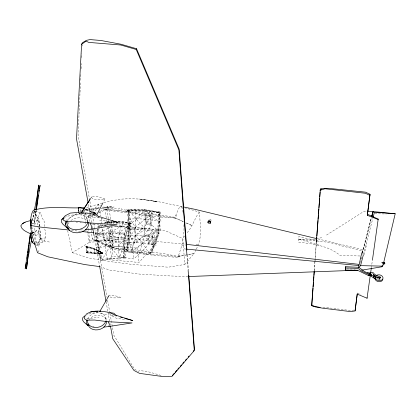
<?xml version="1.0" encoding="UTF-8"?>
<svg xmlns="http://www.w3.org/2000/svg" width="416" height="416" viewBox="0 0 416 416"><rect width="100%" height="100%" fill="white"/><g stroke="black" fill="none" stroke-linecap="round" stroke-linejoin="round"><path stroke-width="0.31" stroke-dasharray="2.08 1.56" d="M89.622 214.386L88.348 215.852L88.457 217.781L92.456 215.894M39.395 226.112L38.922 220.246L37.965 217.786L36.629 216.606L34.814 210.948M39.229 226.502L38.787 220.568L37.892 218.202L36.598 217.136L35.495 213.018L34.481 210.85M127.41 235.971L135.21 235.565L142.693 243.022L149.692 254.582C154.289 247.14 154.3 237.489 160.176 230.75L159.38 211.656L160.872 212.42L144.643 209.94L126.63 211.151L128.814 219.263L130.333 228.285L128.892 231.202L127.41 235.971L128.107 242.809L125.83 249.402L126.87 249.595L127.618 250.936L139.547 252.507L148.793 254.483L149.224 253.666L150.831 252.632L152.074 252.819L157.05 238.02L158.246 233.272L158.751 230.573L158.106 211.463L160.883 213.288L159.526 213.112C149.157 210.382 138.304 211.328 127.889 209.586L128.814 219.263L129.085 228.368L128.107 242.809L126.87 249.595L127.322 251.836C130.915 238.051 130.863 223.543 129.204 209.482L144.524 209.362C146.016 223.85 144.934 238.857 139.547 252.507L139.209 253.365M44.678 226.574L44.278 221.785L43.519 219.575L42.318 218.728L40.487 212.94L35.079 211.058M39.572 226.465L39.317 222.269L38.646 220.636A7.701 2.59 -83.2 0 0 34.46 226.632M117.889 221.879L130.437 223.189C124.072 232.721 124.233 244.847 124.462 255.871L123.542 257.546L119.6 259.09L119.413 258.003C118.102 246.048 116.787 232.476 123.796 221.915L124.041 221.837M317.975 238.919L362.762 249.694L362.149 253.802M359.897 255.975L340.132 255.445C328.593 245.716 312.811 243.88 298.418 242.117L298.709 236.626L315.442 240.375M80.475 82.888L78.068 135.257L89.471 198.957M80.595 80.304L80.922 73.19M81.13 68.666L81.37 63.492M81.635 57.673L81.817 53.794M82.17 46.036L82.233 44.746M36.572 230.542L35.584 231.696C35.256 236.6 35.428 242.247 38.574 246.256L39.536 245.076C39.884 240.178 39.671 234.572 36.572 230.542L31.595 233.194M131.466 252.418L134.28 242.601L135.21 235.565L143.993 235.96L153.795 244.774C145.335 243.162 136.724 242.2 128.107 242.809L127.618 250.936L131.466 252.418L139.547 252.507L149.224 253.666L153.795 244.774L156.146 245.123L157.05 238.02L159.656 233.449L158.246 233.272L157.279 231.878L144.737 229.902L135.699 229.528L130.25 229.871L128.892 231.202L127.561 231.343L129.085 228.368L127.384 219.367C138.185 218.046 149.032 219.263 159.666 221.354L161.018 221.53L159.526 213.112L158.241 212.046L144.524 209.362M31.84 226.866L33.114 233.745L36.052 242.694L36.946 243.251C42.193 240.204 40.295 232.632 39.208 227.796M38.459 243.142C41.974 238.93 40.472 232.705 39.374 227.833M97.843 229.076C95.831 235.191 97.64 241.571 96.736 247.827L99.039 247.567C107.385 246.158 115.918 245.606 124.285 247.13L123.692 258.69L124.462 255.871L125.502 255.71L124.285 247.13L126.152 240.313L125.57 235.94L124.686 233.225L126.672 227.235L129.438 222.872L123.796 221.915L118.139 221.686M36.946 243.251L42.64 242.284L44.424 240.952C46.514 237.037 45.692 232.471 44.626 228.389M314.231 270.722L314.943 261.019M314.99 260.374L316.129 244.894M314.314 270.795L314.933 262.387M314.98 261.742L316.217 244.956M151.897 200.871L140.998 199.254L157.607 201.583L151.897 200.871C141.664 198.791 131.232 198.297 120.853 199.202L109.959 201.011L98.556 204.126L98.4 205.977L98.816 207.766M108.326 218.665L106.886 209.971L107.208 206.762L112.367 206.461L101.582 207.527M32.453 223.47L34.242 223.756L35.698 210.917M360.485 261.102L359.84 263.775M361.894 255.388L362.138 253.458M362.222 252.814L371.259 217.734M36.161 210.319L34.242 223.756M371.311 267.92L372.388 260.281M36.27 210.335L34.325 223.688L31.944 223.309M100.558 260.416C101.124 250.047 95.628 239.335 99.024 228.904M39.536 227.625L38.241 233.033A7.701 2.59 -83.2 0 1 35.22 234.848A7.701 2.59 -83.2 0 1 34.31 227.838M196.024 249.595L194.074 253.521L178.116 256.464C182.166 246.293 184.548 235.336 183.919 224.354M34.081 211.318L32.562 219.565L34.185 211.328M31.912 238.384L32.146 237.12M32.734 233.964L33.082 232.071L31.299 231.79M31.788 238.472L32.027 237.214M32.755 233.444L33.082 232.071L32.812 233.319M32.495 220.792L34.549 211.364M31.71 238.311L31.985 237.063M88.468 228.358L89.69 240.999L89.388 242.346L72.28 252.59L67.678 230.724M126.381 251.701L126.87 249.595L125.341 251.555M361.624 253.365L362.762 249.694M196.305 249.038C202.68 237.801 200.268 224.323 199.228 212.072L185.245 207.932M362.456 253.49L371.446 218M362.31 252.574L371.384 217.776M363.48 254.368L372.814 218.442M363.974 254.831L366.876 243.568M153.098 244.296L154.84 237.999L154.258 232.762L151.71 232.081L148.101 235.856L148.975 243.188L153.098 244.296L151.71 232.081M150.831 224.567L152.625 218.197L152.012 212.727L149.412 212.051L145.699 215.779L146.619 223.46L150.831 224.567L149.412 212.051M112.206 225.95C108.43 236.408 110.022 247.863 111.805 258.549L112.024 259.641M199.228 212.072C194.454 218.785 192.405 227.256 186.524 233.402M99.289 227.703L96.845 233.943L95.462 234.042C100.37 241.056 96.668 250.156 99.757 257.889L100.968 257.748L102.383 259.215L102.695 260.26L111.805 258.549L123.542 257.546C123.427 246.158 121.202 231.78 131.56 223.85L123.562 222.321L117.738 222.139M104.957 198.978L97.183 196.394L92.456 196.227L91.364 197.496C94.572 201.516 100.625 199.28 104.957 198.978L103.184 202.4M207.626 222.305L208.198 221.187L209.248 221.062L210.335 221.582L210.818 222.44L210.647 222.867L210.236 223.553L209.186 223.683L208.104 223.158L207.626 222.305L208.198 221.187M210.236 223.553L210.818 222.44M208.104 223.158L208.276 222.737L207.792 221.884M208.026 221.608L209.076 221.484L209.248 221.062M209.186 223.683L209.357 223.262L210.408 223.132M210.647 222.867L210.163 222.004L210.335 221.582M209.383 223.002L210.101 221.25L210.985 221.146L211.323 220.558L210.922 219.835L210.012 219.404L209.128 219.508L208.068 221.842L208.473 222.565L209.383 223.002L210.262 222.898L211.323 220.558M208.068 221.842L209.128 219.508M208.473 222.565L209.191 220.813L208.79 220.09M208.406 221.255L209.295 221.156L210.012 219.404M210.262 222.898L210.985 221.146M210.605 222.316L210.2 221.593L210.922 219.835M95.462 234.042L97.614 228.987M154.258 232.762L152.256 236.964L148.101 235.856M152.012 212.727L149.947 216.887L145.699 215.779M109.034 295.532L107.505 298.204L108.774 296C111.878 299.14 117.005 297.502 120.931 297.528L114.031 295.407L109.793 295.126L109.034 295.532L107.77 297.721M98.405 227.308L99.98 224.536M99.918 226.59L101.499 223.818M148.975 243.188L152.313 237.318L154.84 237.999M146.619 223.46L150.041 217.521L152.625 218.197M379.543 279.968L380.037 279.12L379.959 279.646L376.62 278.403M113.516 223.714L114.499 222.04L121.264 226.221L129.262 227.718L125.892 233.438L126.849 236.236L125.57 235.94C118.368 228.852 106.782 233.152 97.963 233.719L96.845 233.943L98.004 235.128C107.156 239.736 116.516 238.503 126.152 240.313M110.011 246.194L101.826 260.312C98.452 252.621 98.363 244.088 95.42 236.356L96.803 236.246L98.004 235.128L110.365 233.501L119.205 233.735L124.478 234.629L124.862 240.11L123.172 246.984L119.413 258.003L110.011 246.194L118.576 239.132L110.365 233.501L97.963 233.719L111.067 226.574M90.922 197.907L91.629 196.83M153.644 245.216L151.034 249.028L138.991 262.444L107.38 259.6L104.941 245.315L110.854 241.712L131.908 244.644L144.57 235.804L147.508 234.65L152.584 235.971L153.644 245.216L148.616 243.896L145.995 247.312L133.905 258.95L113.188 256.012L107.38 259.6M118.326 222.992L129.09 224.448L142.08 215.644L145.09 214.531L150.285 215.852L151.388 225.529L148.72 229.398L136.375 242.928L104.052 240.11L101.499 225.15L102.601 224.494M37.809 252.242L39.478 249.938M72.28 252.59L89.263 258.154L113.157 262.033L132.309 264.436L168.241 267.192L184.839 264.441L182.764 238.566L184.647 235.986M85.998 246.204L94.385 248.737L102.882 253.1L94.864 253.126L87.818 251.113L86.544 252.148L86.679 252.673L87.818 251.113L87.433 247.385L85.966 246.038L86.715 252.923L94.942 253.396L102.882 253.1L94.344 248.508L85.966 246.038L86.58 250.754M145.09 214.531L146.255 224.208L143.572 227.687L131.18 239.429L110.006 236.506L104.052 240.11M98.467 227.412L100.74 224.718M118.274 246.34L123.698 239.928L119.205 233.735L110.469 232.055C117.364 229.086 124.114 222.908 132.023 223.361M184.839 264.441L194.074 253.521L178.324 256.448L161.616 253.204L146.526 252.101L143.879 250.77L113.251 247.796L109.663 226.746M90.048 213.897L98.556 204.126L100.433 205.452M97.568 227.1L100.298 223.985M160.176 230.75L157.638 230.287L144.737 229.902L135.21 235.565L135.829 227.926L135.772 218.743L144.69 210.813L158.423 221.161L157.638 230.287L154.835 244.936L150.831 252.632L151.003 254.748M90.277 214.906L88.343 216.564L91.858 214.999M92.206 213.247L100.422 206.196M104.941 245.315L137.072 248.139L149.677 237.52L152.584 235.971M113.745 226.19L134.368 227.947L147.295 217.355L150.285 215.852M142.693 243.022L131.789 251.56L129.246 242.767L128.736 235.898L130.25 229.871L135.829 227.926L144.94 228.29L157.638 230.287L145.148 219.081M65.577 220.73L77.308 213.138M79.976 211.411L81.578 210.376M326.56 235.045L362.258 212.415L364.572 211.281L367.484 211.12M104.806 223.179L107.562 221.536L115.794 222.648M32.126 233.371L35.584 231.696M98.738 212.93L106.74 209.16L146.91 213.782L175.344 218.27L176.42 215.311L174.455 217.23L147.384 212.95L147.373 211.26L146.073 211.073L144.388 212.139L126.038 210.137L121.69 209.508L120.91 208.135L119.824 207.979L118.466 209.04L107.104 208.203L102.596 206.445M106.886 209.971L104.863 209.305L107.162 210.111L120.448 212.051L136.625 213.866L139.287 214.49L140.036 214.157L128.118 211.817L104.863 209.305L106.569 219.44M94.791 213.689L96.548 212.909M100.069 211.338L107.104 208.203M80.475 213.481L78.941 214.058L70.309 215.379L64.88 217.183M103.548 226.117L107.198 224.76M110.24 223.626L114.499 222.04L107.068 223.054M85.509 315.25L90.308 313.508L97.978 312.25M86.663 207.605L98.556 204.126M316.248 239.112L321.786 237.531M315.63 239.283L308.63 239.704L298.6 239.148L319.478 245.263M137.857 371.311L140.327 370.625L147.852 371.665L161.361 375.502M40.487 212.94L39.634 213.153C37.331 216.939 37.04 221.64 37.809 225.904M353.969 310.04L350.932 310.565L321.5 306.998M105.908 223.09L112.216 222.05M92.654 215.805C88.982 216.533 84.297 217.272 81.312 214.432M86.2 247.562L87.433 247.385L86.013 246.49L94.406 248.908L102.882 253.1L94.884 253.245L86.611 252.71L86.544 252.148M104.255 223.059L111.836 221.998M104.208 223.075L111.639 222.056M93.361 213.387L95.883 213.065L85.28 208.993M86.824 318.739L99.07 317.33M127.764 228.53L135.829 227.926L130.099 219.164L128.081 211.037L126.552 210.283C137.207 208.931 147.945 209.851 158.257 212.914L159.666 221.354L158.751 230.573L157.279 231.878L143.993 235.96L158.376 238.202M110.188 313.82C106.865 314.33 102.835 314.772 100.069 312.442L99.793 311.49M84.557 210.127L98.66 208.64M101.223 208.369L114.041 207.012L101.338 208.276M95.758 240.734L109.954 238.935L99.039 247.567L102.383 259.215L111.805 258.549L119.6 259.09M84.448 209.217L99.044 207.776M98.8 208.53L84.193 209.981L86.076 215.535L87.417 221.432M93.34 213.283L95.883 213.065L84.755 209.206M40.222 238.41L45.552 237.942M181.787 245.851L185.65 245.549M195.962 244.748L198.536 244.551M93.33 213.205L95.883 213.065L84.781 209.409M32.687 220.34L37.71 220.074M89.69 240.999L117.53 239.73L89.388 242.346L87.121 230.287M188.037 276.552L170.846 275.98L139.875 274.128L109.34 270.041L100.625 266.854M126.844 242.85L128.107 242.809M86.206 247.515L94.531 249.642L102.882 253.1L94.832 252.85L94.916 253.219L102.882 253.1L94.364 248.617M80.304 229.902L83.424 229.923M374.858 213.736L386.277 213.985M121.264 226.221L114.795 226.028L126.901 226.424L164.564 230.417L182.764 238.566M90.704 212.904L95.883 213.065L84.812 209.508M87.62 213.782L79.019 213.507L87.064 214.089M117.972 221.733L123.796 221.915L131.799 223.449L130.198 223.59L126.672 227.235L119.376 232.305L127.15 233.761M371.764 273.567L372.991 273.603M346.549 268.845L355.311 269.168M80.22 213.2L87.589 213.533M154.705 201.334L153.057 201.042L158.096 201.635L182.608 206.773M86.58 252.538L94.864 253.126L94.832 252.85M86.611 252.71L86.58 252.32L102.882 253.1L94.531 249.673L94.401 248.929M84.994 212.597L86.85 212.748M101.499 225.15L107.942 225.701M93.475 217.277L99.403 217.792M184.168 244.072L167.575 242.632L103.464 235.622L94.51 232.955M184.018 248.882L185.952 249.07M298.6 239.148C312.676 241.394 327.657 240.531 341.125 245.752L362.466 250.89M80.678 231.405L70.424 230.173M99.663 220.314L111.561 221.655M93.257 224.115L107.188 225.727M76.227 222.076L77.48 222.238M79.986 222.555L81.24 222.711M124.285 247.13L125.523 247.291M116.802 316.066L110.942 315.255L116.412 318.287L126.459 319.701M154.44 201.219L156.12 201.464L155.459 201.365M139.448 199.02L141.346 199.306M92.856 326.404L94.104 326.607M87.417 247.239L94.344 248.508M113.49 248.04L107.552 244.904L92.336 238.779L113.49 248.04L124.634 250.151L125.923 249.096L126.968 249.288C129.428 236.605 129.397 223.548 127.936 210.751C138.039 209.399 148.2 210.72 158.158 212.555L159.422 212.753C160.274 226.356 157.872 240.396 150.956 252.278L152.199 252.46L152.23 254.15L177.934 256.552L179.8 254.571L178.75 257.561L151.778 255.029L131.43 252.647L124.207 251.602L113.199 249.044L92.347 238.919L91.088 230.038M49.353 242.029L43.852 240.848L40.425 239.06M316.061 240.516L319.779 241.348M139.287 214.49L157.758 216.824L174.975 217.932L183.57 221.796M143.879 250.77L144.83 252.294C133.458 251.436 121.914 250.468 111.036 246.906L107.526 225.144M182.811 207.21L180.404 206.549L178.729 208.504L174.736 217.703L183.451 221.681M101.228 218.156L103.069 218.624M146.255 224.208L151.388 225.529M33.145 234.494L36.176 235.383M126.438 209.695L129.392 210.933L135.772 218.743L144.94 228.29L135.699 229.528L129.938 235.841L134.28 242.601M377.744 279.375L378.945 279.77M185.864 222.825L192.171 225.654L185.775 222.742M95.93 216.024L97.089 216.544M97.672 216.804L99.414 217.584M34.07 242.627L39.536 245.076M209.191 220.813L210.101 221.25M209.076 221.484L210.163 222.004M209.295 221.156L210.2 221.593M208.276 222.737L209.357 223.262M357.349 293.004L360.786 294.705M312.395 304.736L313.508 305.334M35.74 244.691L38.574 246.256M112.169 247.172L113.251 247.796M107.208 206.762L107.994 207.256L108.924 209.44L110.874 219.185M136.365 370.302L134.368 368.961L113.896 335.306L111.727 323.201M107.552 244.904L104.541 239.309L103.152 233.47L102.497 228.457M125.653 258.502L124.462 255.871L124.623 258.606M42.64 242.284L39.187 233.792L37.913 226.512M181.594 206.851L182.754 210.153L183.05 212.503M88.348 215.852L89.747 222.284M99.674 211.354L100.963 216.221M86.58 252.32L86.715 252.923M134.976 209.035L135.772 218.743M83.299 209.976L85.446 221.4M85.566 222.035L85.925 223.938M87.599 219.476L87.942 221.307M105.768 317.502L106.215 319.914M88.41 204.438L89.913 212.716M90.028 213.351L91.645 222.269M91.759 222.908L92.685 227.999M94.188 236.283L99.382 264.935M106.08 301.86L107.812 311.412M107.926 312.047L109.892 322.868M110.006 323.508L110.349 325.416M89.929 201.505L91.983 212.966M92.44 215.514L93.694 222.524M93.808 223.158L94.609 227.62M94.723 228.254L107.162 297.71M107.614 300.258L109.897 313.004M110.011 313.638L111.613 322.561M106.673 220.074L107.422 224.51M108.425 219.289L109.148 223.636M107.562 221.536L107.864 223.402M108.477 227.146L110.006 236.506M110.854 241.712L113.188 256.012M129.09 224.448L131.18 239.429M131.908 244.644L133.905 258.95M134.368 227.947L136.375 242.928M137.072 248.139L138.991 262.444M94.531 249.673L94.916 253.219M111.192 221.021L111.509 223.48M111.831 225.935L112.658 232.84L112.986 247.645M147.508 234.65L148.616 243.896M101.364 218.202L102.175 225.95M80.106 209.383L80.283 211.349M187.221 254.628L188.406 270.156M186.935 254.836L188.079 269.719M78.993 213.143L79.056 213.694M86.658 251.971L86.679 252.673M88.769 320.31A9.376 7.238 -12.4 0 1 98.784 315.24A9.376 7.238 -12.4 0 1 106.491 321.131M87.802 318.952A9.407 7.244 -12.3 0 1 99.242 312.905A9.407 7.244 -12.3 0 1 105.763 321.287M68.037 224.099A10.535 7.384 -10.6 0 1 69.363 221.967M70.855 220.563A10.535 7.384 -10.6 0 1 87.682 221.536M67.402 221.052A10.572 7.384 -10.5 0 1 79.492 214.755A10.572 7.384 -10.5 0 1 87.864 222.04"/><path stroke-width="0.62" d="M384.722 262.74L383.75 262.465L384.379 262.756M186.878 250.094L179.161 149.089L136.531 48.719L121.066 44.247L100.854 40.472L90.048 39.588L86.44 40.342L82.321 42.806L81.604 44.309L76.513 138.84L88.067 202.524M31.595 233.194L30.971 233.932C30.763 237.671 30.815 243.048 35.173 244.379M30.997 235.321L31.309 239.294L32.588 242.434M314.184 271.367L311.662 305.64L315.671 307.008L322.634 308.168L350.818 311.641L355.077 310.913L357.24 294.096L367.052 298.225L370.323 274.919M316.176 244.249L320.336 189.051L325.047 188.292L333.133 188.817L365.513 192.161L370.022 194.262L367.349 215.348L378.165 219.492L378.201 219.092L367.458 214.24L370.022 194.262M311.886 303.789L313.024 288.262M313.123 286.967L313.456 282.438M313.55 281.148L313.882 276.619M313.981 275.324L314.267 271.445M316.451 241.743L316.784 237.245M316.878 235.96L318.016 220.537M318.11 219.253L318.443 214.755M318.536 213.47L318.869 208.972M318.963 207.683L319.675 198.047M319.769 196.763L320.096 192.265M320.195 190.98L320.336 189.051L321.584 189.077M367.052 298.225L367.089 297.83M367.349 215.348L367.458 214.24M85.296 229.939L91.146 229.206L91.458 226.054L90.002 222.971L74.818 221.151L66.03 221.624L63.388 220.178L64.1 217.698M355.077 310.913L357.266 293.628M27.695 261.092L26.447 268.97L30.545 232.445L25.178 268.642L26.4 262.584M375.372 278.486L374.234 277.904L373.272 276.765L374.426 276.666L379.782 278.455L380.354 277.087L375.471 274.908L374.317 275.049L373.542 274.659L374.156 273.426L373.121 272.693L371.29 272.527L370.412 273.156C365.602 273.582 362.398 269.589 358.686 267.316L345.524 266.692L345.41 270.02L357.848 270.395L368.898 275.761L369.429 275.137L369.59 273.988L371.077 274.456L370.9 276.078L375.289 279.063M345.41 270.02L345.524 266.692M35.844 209.633L38.735 185.016L37.476 192.91M27.108 258.237L27.279 256.974M27.451 255.71L27.622 254.446M27.877 252.548L28.049 251.285M28.22 250.021L28.48 248.128M28.652 246.865L28.907 244.967M29.078 243.703L30.446 233.594M36.426 208.411L37.476 200.772M37.653 199.503L37.913 197.59M38.09 196.321L38.267 195.047M368.898 275.761L369.06 274.612L369.59 273.988M358.452 267.649L361.624 253.365M370.552 273.411L371.275 268.32M372.44 260.036L378.201 219.092M370.9 276.078L371.077 274.456M103.771 327.111L108.982 326.482L109.33 324.074L108.108 321.74L94.598 320.029L86.731 320.164L84.349 318.724L84.952 316.384M311.834 304.434L311.662 305.64L320.19 307.486M36.364 209.695L40.082 185.286L39.364 188.911M379.782 278.455L380.354 277.087M361.821 270.15L381.81 266.791L381.914 266.126L382.819 265.782L383.23 263.973L382.6 263.266L383.396 263.229M66.03 221.624L65.52 224.916L67.423 228.264L68.64 228.478M383.453 264.009L383.531 263.255M78.744 212.41L70.439 213.049L65.234 215.732L61.766 219.632L61.334 221.931L62.837 224.11L67.423 228.264M34.429 210.059L37.731 192.941M27.425 261.087L31.543 239.725M86.731 320.164L86.211 322.837L87.87 325.577L89.118 325.785M38.886 191.324L39.125 190.117M383.562 263.26L383.744 262.314L382.84 262.283M361.078 258.762L361.327 257.65M31.985 219.721C28.512 230.745 34.648 242.221 37.476 252.704L47.84 256.802L84.796 264.576L100.043 266.64M371.712 216.528L373.032 211.869L374.582 211.734L395.2 213.751L383.744 262.314M371.764 216.757L372.393 214.266M358.795 267.53L360.568 265.632L363.319 254.992M373.136 217.209L374.421 212.295L395.2 213.751M371.592 216.481L373.131 211.614L367.484 211.12M383.474 263.853L383.23 263.973M372.549 213.642L373.131 211.614M65.494 224.297L66.394 221.265M84.037 208.681L78.442 207.277L78.64 210.512M383.75 262.465L384.904 263.172M186.883 254.192L178.885 149.952L136.219 49.478L136.531 48.719M87.318 213.054L96.699 214.958L102.892 202.972M99.793 311.49L107.489 298.215M81.047 213.028L90.574 198.448M81.333 212.763L89.981 199.602M30.82 220.553C27.186 221.478 22.677 222.16 20.8 225.857C21.861 230.209 26.572 231.738 30.118 233.61M371.082 274.784L373.355 276.203L374.514 276.068L375.471 274.908M373.355 276.203L374.317 275.049M172.276 375.58L174.372 373.142M175.209 372.164L176.888 370.214M177.726 369.236L178.984 367.775M180.237 366.309L181.496 364.848M182.754 363.381L184.012 361.915M185.266 360.454L186.524 358.987M188.204 357.037L189.041 356.06M193.232 351.182L194.485 349.716L188.802 275.33M381.81 266.791L382.819 265.782M85.509 315.25L82.779 317.642L82.441 319.888L83.819 322.031L87.87 325.577M61.766 219.632L63.544 218.234M81.604 44.309L86.065 41.132L88.728 42.401L120.739 45.001L136.219 49.478M22.422 223.668L25.158 222.144M85.904 314.361C94.219 308.682 104.697 311.839 113.823 313.206L116.376 315.661M384.779 263.843L383.448 263.89M30.971 233.932L32.126 233.371M384.514 263.9L384.81 263.775M367.401 272.932L370.412 273.156M320.148 190.284L324.974 188.765L365.399 193.258L369.918 195.374M99.876 311.412L100.682 311.22M91.146 229.206L116.984 224.749L90.002 222.971M108.982 326.482L132.023 322.925L108.108 321.74M90.506 311.834L97.895 311.246M188.687 276.526L357.521 270.197M84.76 207.626C67.72 208.858 49.92 205.364 33.363 210.246C30.456 214.755 30.69 220.329 30.638 225.482L40.711 227.12L69.779 230.095M81.931 212.633L84.172 212.685M360.568 265.632L381.914 266.126M345.644 267.914L358.093 268.424L361.967 271.378L369.06 274.612M78.806 212.092L81.9 212.342M186.597 249.132L358.753 265.517M381.659 262.46L383.672 262.564M81.942 231.535L93.912 232.773M116.568 222.222L117.822 222.362L99.018 216.564M186.103 244.296L358.972 264.373M131.482 320.408L132.74 320.58L115.882 315.24M183.227 206.903L194.964 209.331L316.711 238.618M112.289 220.958L117.822 222.362M120.479 317.112L122.32 317.632M124.769 318.323L132.74 320.58M374.514 276.068L379.86 277.94M369.429 275.137L370.89 275.746M93.023 214.718L95.347 215.764M110.521 312.91L115.086 315.208M96.699 214.958L99.055 217.022M373.797 274.628L373.916 275.075M78.442 207.277L78.504 208.967M92.799 228.639L94.073 235.643M99.497 265.569L105.966 301.226M110.469 326.05L112.778 338.785L133.936 370.427L139.537 373.37L161.772 376.412L172.089 376.324L194.282 350.548L188.126 270.364M78.603 210.324L78.822 212.092M30.862 222.929L30.748 219.232L31.039 228.92M382.85 279.23A3.926 2.896 9 0 1 378.035 281.544A3.926 2.896 9 0 1 375.378 277.347M376.277 275.517A3.931 2.896 9 0 1 382.507 276.52A3.931 2.896 9 0 1 379.995 280.623A3.931 2.896 9 0 1 375.211 277.259M106.491 321.131A9.376 7.238 -12.4 0 1 98.004 329.794A9.376 7.238 -12.4 0 1 87.979 323.929M105.763 321.287A9.407 7.244 -12.3 0 1 95.072 327.506A9.407 7.244 -12.3 0 1 87.5 320.216M88.166 222.529A10.535 7.384 -10.6 0 1 79.643 232.508A10.535 7.384 -10.6 0 1 67.616 226.72M87.864 222.04A10.572 7.384 -10.5 0 1 75.826 229.757A10.572 7.384 -10.5 0 1 67.179 221.686"/></g></svg>
